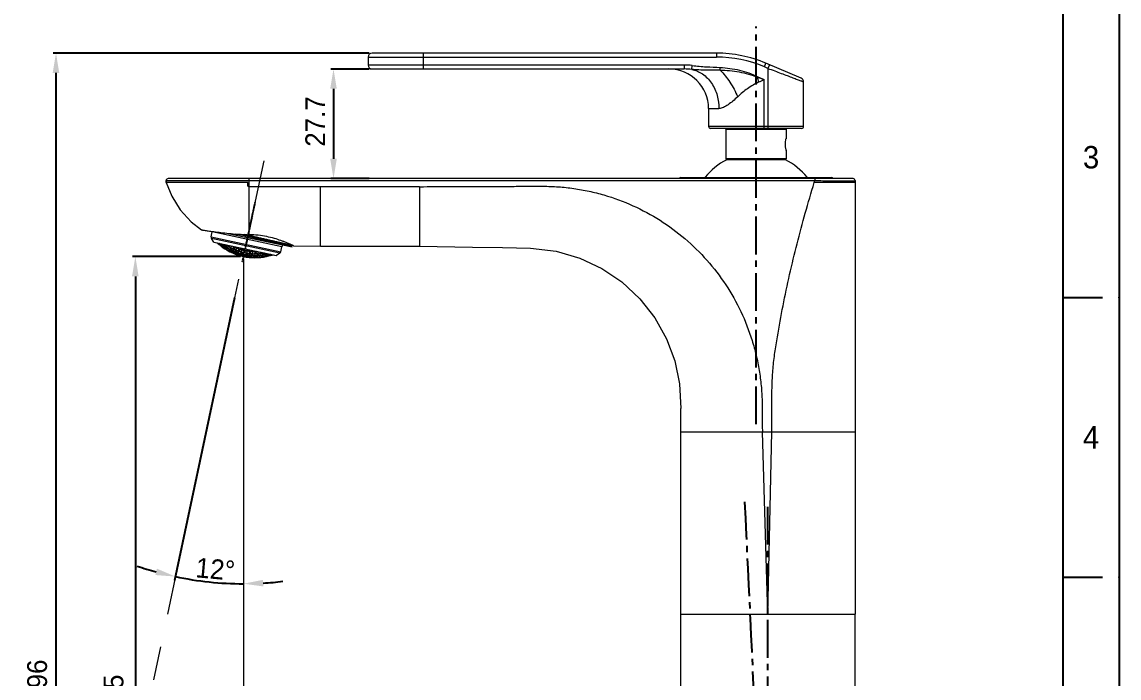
# Model space of a CAD drawing. Extents: x 8750 to 9170, y -15794 to -15200.
# Drawn here: x 8892.7 to 9169.8, y -15522.1 to -15356.4 of the extents above; entities that cross this region are included whole.
import ezdxf

# ---------------------------------------------------------------- set-up
doc = ezdxf.new("R2010")
doc.units = 0
doc.header["$MEASUREMENT"] = 0
for name, pattern in [('CENTER', [47.5, 22, -8.5, 8.5, -8.5]), ('CENTER2', [28.575, 19.05, -3.175, 3.175, -3.175]), ('HIDDEN2', [4.7625, 3.175, -1.5875])]:
    doc.linetypes.add(name, pattern=pattern)
doc.layers.get('0').update_dxf_attribs({"linetype": 'CONTINUOUS'})
doc.layers.get('DEFPOINTS').update_dxf_attribs({"linetype": 'CONTINUOUS'})
doc.layers.add('1', color=4, linetype='HIDDEN2', lineweight=13)
doc.layers.add('5', color=2, linetype='CONTINUOUS', lineweight=9)
doc.layers.add('CENTER', color=1, linetype='CENTER2')
doc.styles.get("Standard").update_dxf_attribs({"font": 'Gulim.ttf'})
doc.dimstyles.new('STANDARD$0', dxfattribs={"dimtxt": 3.5, "dimasz": 2.5, "dimexe": 0.7, "dimexo": 0.7, "dimgap": 0.5, "dimtad": 3, "dimdec": 4, "dimdsep": 46, "dimtxsty": 'Standard', "dimcen": 0, "dimclrd": 2, "dimclre": 2, "dimclrt": 4, "dimadec": 0, "dimazin": 0, "dimtp": 0.2, "dimtm": 0.1, "dimtfac": 0.5, "dimtdec": 4, "dimtmove": 1, "dimatfit": 3, "dimfxl": 0, "dimtolj": 1, "dimarcsym": 0})
doc.dimstyles.new('STANDARD$2', dxfattribs={"dimtxt": 3.5, "dimasz": 2.5, "dimexe": 1, "dimexo": 1, "dimgap": 0.8, "dimtad": 1, "dimdsep": 46, "dimtxsty": 'Standard', "dimcen": 0, "dimclrd": 2, "dimclre": 2, "dimclrt": 4, "dimadec": 1, "dimazin": 2, "dimtfac": 1, "dimtmove": 0, "dimatfit": 0, "dimfxl": 0, "dimtolj": 1, "dimarcsym": 0})

# ---------------------------------------------------------------- blocks, each defined once
blk = doc.blocks.new('*D13')
at = {"layer": '5', "color": 2, "lineweight": -2}
blk.add_line((8946.45, -15426.1), (8931.28, -15497.46), dxfattribs=at)
for start, end in [(251.0657, 254.5328), (258, 270), (273.4672, 276.9343)]:
    blk.add_arc((8948.67, -15415.65), 82.64, start, end, dxfattribs=at)
at = {"layer": '5', "color": 2}
for points in [[(8926.83, -15494.48), (8926.44, -15496.1), (8931.49, -15496.48)], [(8953.69, -15498.97), (8953.64, -15497.3), (8948.67, -15498.29)]]:
    blk.add_solid(points, dxfattribs=at)
at = {"layer": 'DEFPOINTS', "color": 0}
for p in [(8953.8, -15391.5), (8948.67, -15416.35), (8946.66, -15425.12), (8937.17, -15497.48), (8948.67, -15640.94)]:
    blk.add_point(p, dxfattribs=at)
at = {"layer": '5', "color": 4, "insert": (8941.58, -15494.6), "char_height": 5, "attachment_point": 5, "rotation": 354.8637}
blk.add_mtext('\\A1;12°', dxfattribs=at)
blk = doc.blocks.new('*D9')
at = {"layer": '5', "color": 2, "lineweight": -2}
for p, q in [((8947.97, -15415.65), (8920.68, -15415.65)), ((8921.38, -15420.65), (8921.38, -15655.46)), ((9054.46, -15660.46), (8920.68, -15660.46))]:
    blk.add_line(p, q, dxfattribs=at)
at = {"layer": '5', "color": 2}
for points in [[(8920.54, -15420.65), (8922.21, -15420.65), (8921.38, -15415.65)], [(8920.54, -15655.46), (8922.21, -15655.46), (8921.38, -15660.46)]]:
    blk.add_solid(points, dxfattribs=at)
at = {"layer": 'DEFPOINTS', "color": 0}
for p in [(8948.67, -15415.65), (8921.38, -15660.46), (9055.16, -15660.46)]:
    blk.add_point(p, dxfattribs=at)
at = {"layer": '5', "color": 4, "insert": (8915.89, -15526.7), "char_height": 5, "attachment_point": 5, "rotation": 90}
blk.add_mtext('\\A1;245', dxfattribs=at)
blk = doc.blocks.new('*D4')
at = {"layer": '5', "color": 2, "lineweight": -2}
for p, q in [((8980.45, -15364.28), (8900.64, -15364.28)), ((8901.34, -15655.46), (8901.34, -15369.28)), ((9054.46, -15660.46), (8900.64, -15660.46))]:
    blk.add_line(p, q, dxfattribs=at)
at = {"layer": '5', "color": 2}
for points in [[(8900.5, -15369.28), (8902.17, -15369.28), (8901.34, -15364.28)], [(8900.5, -15655.46), (8902.17, -15655.46), (8901.34, -15660.46)]]:
    blk.add_solid(points, dxfattribs=at)
at = {"layer": 'DEFPOINTS', "color": 0}
for p in [(8901.34, -15364.28), (8981.15, -15364.28), (9055.16, -15660.46)]:
    blk.add_point(p, dxfattribs=at)
at = {"layer": '5', "color": 4, "insert": (8896.6, -15522.9), "char_height": 5, "attachment_point": 5, "rotation": 90}
blk.add_mtext('\\A1;296', dxfattribs=at)
blk = doc.blocks.new('*D5')
at = {"layer": '5', "color": 2, "lineweight": -2}
for p, q in [((8980.45, -15368.28), (8970.73, -15368.28)), ((8971.43, -15373.28), (8971.43, -15390.96)), ((8980.45, -15395.96), (8970.73, -15395.96))]:
    blk.add_line(p, q, dxfattribs=at)
at = {"layer": '5', "color": 2}
for points in [[(8970.59, -15373.28), (8972.26, -15373.28), (8971.43, -15368.28)], [(8970.59, -15390.96), (8972.26, -15390.96), (8971.43, -15395.96)]]:
    blk.add_solid(points, dxfattribs=at)
at = {"layer": 'DEFPOINTS', "color": 0}
for p in [(8981.15, -15368.28), (8971.43, -15395.96), (8981.15, -15395.96)]:
    blk.add_point(p, dxfattribs=at)
at = {"layer": '5', "color": 4, "insert": (8966.82, -15381.54), "char_height": 5, "attachment_point": 5, "rotation": 90}
blk.add_mtext('\\A1;27.7', dxfattribs=at)

msp = doc.modelspace()

# ---------------------------------------------------------------- linework, layer by layer
for p, q in [((9155.688, -15779.492), (9155.688, -15213.835)), ((9155.688, -15425.956), (9165.688, -15425.956)), ((9155.688, -15496.663), (9165.688, -15496.663))]:
    msp.add_line(p, q)
msp.add_lwpolyline([(8749.829, -15199.694), (9169.829, -15199.694), (9169.829, -15793.633), (8749.829, -15793.633)], close=True)
for p in [(9169.829, -15425.956), (9169.829, -15496.663)]:
    msp.add_point(p)
at = {"layer": '1', "color": 7, "linetype": 'Continuous'}
for p, q in [((9068.145, -15364.277), (8981.155, -15364.277)), ((8994.155, -15368.277), (8994.155, -15364.277)), ((9068.145, -15364.277), (9068.145, -15365.277)), ((8980.155, -15365.277), (8980.155, -15367.277)), ((8980.155, -15365.277), (9068.145, -15365.277)), ((9059.981, -15367.277), (8980.155, -15367.277)), ((9059.981, -15367.277), (9059.981, -15368.277)), ((9061.927, -15368.4), (9062.054, -15367.412)), ((9080.257, -15367.742), (9080.648, -15366.821)), ((9089.546, -15370.598), (9080.648, -15366.821)), ((9081.546, -15367.202), (9081.155, -15368.123)), ((8981.155, -15368.277), (9059.981, -15368.277)), ((9069.051, -15368.56), (9069.08, -15367.886)), ((9078.546, -15370.346), (9078.604, -15370.225)), ((9078.604, -15370.225), (9080.155, -15370.957)), ((9081.155, -15368.123), (9080.257, -15367.742)), ((9081.155, -15368.123), (9081.155, -15383.277)), ((9078.546, -15370.346), (9080.155, -15370.957)), ((9080.155, -15383.277), (9080.155, -15370.957)), ((9090.155, -15382.777), (9090.155, -15371.518)), ((9066.155, -15378.277), (9066.155, -15382.777)), ((9066.155, -15378.277), (9068.784, -15378.277)), ((9090.155, -15382.777), (9066.155, -15382.777)), ((9089.655, -15383.277), (9066.655, -15383.277)), ((9070.555, -15383.477), (9070.555, -15390.959)), ((9070.555, -15383.477), (9085.755, -15383.477)), ((9085.755, -15383.477), (9085.755, -15385.677)), ((9085.755, -15385.677), (9085.743, -15385.735)), ((9085.755, -15388.877), (9085.743, -15388.821)), ((9085.755, -15388.877), (9085.755, -15390.959)), ((9085.755, -15390.959), (9070.555, -15390.959)), ((9085.565, -15391.217), (9070.745, -15391.218)), ((9085.554, -15391.159), (9070.755, -15391.159)), ((9085.52, -15391.206), (9070.79, -15391.207)), ((9071.056, -15391.159), (9071.056, -15391.207)), ((9085.256, -15391.159), (9085.256, -15391.206)), ((8929.156, -15396.459), (8929.156, -15396.959)), ((8929.156, -15396.459), (9093.022, -15396.459)), ((8949.827, -15396.959), (8929.156, -15396.959)), ((9102.656, -15395.959), (8929.656, -15395.959)), ((8949.827, -15397.893), (8949.827, -15396.959)), ((8949.827, -15397.893), (8950.156, -15398.063)), ((8950.156, -15410.125), (8950.156, -15395.959)), ((9059.106, -15395.659), (9097.206, -15395.659)), ((9092.866, -15396.958), (9093.022, -15396.459)), ((9103.156, -15396.959), (9092.866, -15396.959)), ((9093.025, -15395.959), (9093.023, -15396.459)), ((9103.155, -15396.458), (9103.156, -15396.458)), ((9103.156, -15396.459), (9103.156, -15459.599)), ((8968.156, -15398.005), (8950.156, -15398.063)), ((8968.156, -15413.032), (8968.156, -15398.005)), ((8993.156, -15398.005), (8968.156, -15398.005)), ((8993.156, -15398.005), (8993.156, -15410.4)), ((8940.52, -15410.707), (8940.789, -15409.443)), ((8940.521, -15410.707), (8958.127, -15414.45)), ((8941.182, -15411.995), (8940.59, -15411.084)), ((8957.91, -15414.765), (8940.59, -15411.084)), ((8958.396, -15413.185), (8940.789, -15409.443)), ((8944.839, -15409.792), (8960.945, -15413.216)), ((8993.156, -15410.4), (8993.156, -15413.032)), ((8941.182, -15411.995), (8956.999, -15415.357)), ((8941.213, -15412.016), (8956.962, -15415.364)), ((8942.125, -15412.285), (8942.131, -15412.257)), ((8942.223, -15412.315), (8942.24, -15412.235)), ((8942.306, -15412.415), (8942.3, -15412.443)), ((8942.751, -15412.708), (8942.779, -15412.576)), ((8942.876, -15412.613), (8942.925, -15412.38)), ((8942.957, -15412.721), (8942.929, -15412.853)), ((8943.35, -15413.256), (8943.34, -15413.247)), ((8943.35, -15413.256), (8943.347, -15413.271)), ((8943.406, -15412.992), (8943.356, -15413.228)), ((8943.366, -15413.236), (8943.356, -15413.228)), ((8943.418, -15412.937), (8943.46, -15412.739)), ((8943.445, -15413.301), (8943.5, -15413.044)), ((8943.561, -15412.754), (8943.61, -15412.526)), ((8943.64, -15412.874), (8943.599, -15413.07)), ((8944.016, -15413.491), (8943.989, -15413.617)), ((8944.115, -15413.516), (8944.197, -15413.131)), ((8944.117, -15413.013), (8944.174, -15412.747)), ((8944.28, -15412.741), (8944.294, -15412.671)), ((8944.356, -15412.871), (8944.3, -15413.135)), ((8944.673, -15413.767), (8944.713, -15413.579)), ((8944.816, -15413.583), (8944.927, -15413.064)), ((8944.85, -15412.934), (8944.879, -15412.796)), ((8944.899, -15413.687), (8944.859, -15413.875)), ((8945.079, -15412.838), (8945.035, -15413.046)), ((8945.387, -15413.772), (8945.442, -15413.517)), ((8945.391, -15414.247), (8945.47, -15413.876)), ((8945.478, -15414.328), (8945.461, -15414.41)), ((8945.55, -15413.5), (8945.664, -15412.962)), ((8945.63, -15413.615), (8945.576, -15413.87)), ((8945.962, -15414.433), (8946.001, -15414.25)), ((8946.107, -15414.244), (8946.214, -15413.74)), ((8946.134, -15413.625), (8946.204, -15413.297)), ((8946.192, -15414.335), (8946.153, -15414.518)), ((8946.317, -15413.258), (8946.349, -15413.108)), ((8946.394, -15413.386), (8946.324, -15413.713)), ((8946.692, -15414.369), (8946.745, -15414.12)), ((8946.7, -15414.823), (8946.777, -15414.46)), ((8946.855, -15414.093), (8946.993, -15413.445)), ((8946.938, -15414.196), (8946.885, -15414.444)), ((8946.916, -15413.316), (8946.933, -15413.232)), ((8947.133, -15413.275), (8947.108, -15413.394)), ((8947.43, -15414.752), (8947.536, -15414.257)), ((8947.453, -15414.155), (8947.521, -15413.833)), ((8947.636, -15413.783), (8947.718, -15413.399)), ((8947.716, -15413.898), (8947.648, -15414.219)), ((8948.028, -15414.816), (8948.08, -15414.57)), ((8948.193, -15414.533), (8948.329, -15413.892)), ((8948.278, -15414.623), (8948.226, -15414.869)), ((8948.249, -15413.776), (8948.303, -15413.523)), ((8948.503, -15413.566), (8948.447, -15413.83)), ((8948.785, -15415.115), (8948.889, -15414.623)), ((8948.804, -15414.532), (8948.872, -15414.213)), ((8948.989, -15414.152), (8949.087, -15413.69)), ((8949.072, -15414.255), (8949.004, -15414.574)), ((8949.562, -15414.824), (8949.698, -15414.183)), ((8949.616, -15414.08), (8949.672, -15413.814)), ((8949.872, -15413.857), (8949.818, -15414.11)), ((8950.187, -15414.759), (8950.255, -15414.438)), ((8950.375, -15414.366), (8950.457, -15413.981)), ((8950.46, -15414.458), (8950.392, -15414.779)), ((8950.963, -15414.966), (8951.101, -15414.318)), ((8951.016, -15414.225), (8951.042, -15414.105)), ((8951.241, -15414.148), (8951.224, -15414.231)), ((8951.602, -15414.835), (8951.672, -15414.508)), ((8951.794, -15414.422), (8951.826, -15414.272)), ((8951.881, -15414.504), (8951.812, -15414.832)), ((8952.397, -15414.955), (8952.511, -15414.418)), ((8953.051, -15414.75), (8953.096, -15414.542)), ((8953.296, -15414.585), (8953.266, -15414.723)), ((8958.127, -15414.45), (8958.396, -15413.185)), ((8960.848, -15413.069), (8960.99, -15413.183)), ((8961.143, -15412.835), (8960.881, -15412.903)), ((8960.881, -15412.903), (8960.882, -15412.903)), ((8960.945, -15413.216), (8960.991, -15413.186)), ((8960.991, -15413.186), (8960.99, -15413.183)), ((8961.301, -15412.909), (8968.156, -15413.032)), ((8968.156, -15413.032), (8993.155, -15413.032)), ((8993.156, -15413.032), (9006.566, -15413.271)), ((8946.579, -15414.9), (8946.596, -15414.819)), ((8946.789, -15414.893), (8946.772, -15414.973)), ((8947.284, -15414.948), (8947.323, -15414.768)), ((8947.518, -15414.831), (8947.48, -15415.011)), ((8947.916, -15415.341), (8947.933, -15415.261)), ((8948.039, -15415.255), (8948.116, -15414.895)), ((8948.131, -15415.313), (8948.114, -15415.393)), ((8948.636, -15415.32), (8948.675, -15415.141)), ((8948.875, -15415.183), (8948.836, -15415.362)), ((8949.284, -15415.642), (8949.301, -15415.562)), ((8949.395, -15415.118), (8949.447, -15414.872)), ((8949.409, -15415.546), (8949.485, -15415.187)), ((8949.503, -15415.594), (8949.486, -15415.674)), ((8949.65, -15414.903), (8949.597, -15415.149)), ((8950.019, -15415.551), (8950.057, -15415.371)), ((8950.169, -15415.334), (8950.274, -15414.839)), ((8950.261, -15415.393), (8950.223, -15415.573)), ((8950.681, -15415.804), (8950.698, -15415.724)), ((8950.793, -15415.275), (8950.846, -15415.026)), ((8950.808, -15415.696), (8950.885, -15415.333)), ((8950.904, -15415.735), (8950.887, -15415.816)), ((8951.053, -15415.036), (8951, -15415.285)), ((8951.431, -15415.64), (8951.47, -15415.457)), ((8951.585, -15415.408), (8951.692, -15414.905)), ((8951.679, -15415.457), (8951.64, -15415.64)), ((8952.108, -15415.823), (8952.125, -15415.741)), ((8952.223, -15415.282), (8952.277, -15415.028)), ((8952.238, -15415.702), (8952.317, -15415.331)), ((8952.489, -15415.014), (8952.434, -15415.27)), ((8952.875, -15415.579), (8952.915, -15415.391)), ((8953.033, -15415.329), (8953.143, -15414.81)), ((8953.129, -15415.367), (8953.089, -15415.556)), ((8953.686, -15415.13), (8953.742, -15414.866)), ((8953.701, -15415.553), (8953.783, -15415.168)), ((8953.775, -15415.697), (8953.802, -15415.571)), ((8953.866, -15414.778), (8953.88, -15414.709)), ((8953.96, -15414.827), (8953.903, -15415.093)), ((8954.354, -15415.356), (8954.396, -15415.16)), ((8954.4, -15415.63), (8954.455, -15415.373)), ((8954.502, -15415.643), (8954.505, -15415.627)), ((8954.518, -15415.623), (8954.505, -15415.627)), ((8954.561, -15415.363), (8954.511, -15415.599)), ((8954.516, -15415.083), (8954.565, -15414.854)), ((8954.615, -15415.111), (8954.573, -15415.308)), ((8955.054, -15415.43), (8955.082, -15415.299)), ((8955.2, -15415.232), (8955.25, -15415)), ((8955.304, -15415.238), (8955.275, -15415.371)), ((8955.795, -15415.312), (8955.801, -15415.284)), ((8955.917, -15415.226), (8955.934, -15415.145)), ((8956.025, -15415.21), (8956.019, -15415.239)), ((8957.91, -15414.765), (8956.999, -15415.357)), ((9059.156, -15505.959), (9059.155, -15454.036)), ((9059.156, -15459.959), (9082.156, -15459.959)), ((9081.156, -15505.959), (9079.739, -15459.959)), ((9081.156, -15505.959), (9082.156, -15459.959)), ((9082.155, -15459.957), (9103.156, -15459.96)), ((9103.156, -15459.959), (9103.152, -15505.959)), ((9103.156, -15459.599), (9103.156, -15459.96)), ((9059.16, -15505.959), (9103.16, -15505.959)), ((9059.16, -15653.459), (9059.16, -15505.959)), ((9103.16, -15653.459), (9103.16, -15505.959))]:
    msp.add_line(p, q, dxfattribs=at)
at = {"layer": '1', "color": 1, "linetype": 'CENTER', "lineweight": 13}
msp.add_line((8953.805, -15391.497), (8896.635, -15660.459), dxfattribs=at)
at = {"layer": '1', "color": 7, "linetype": 'Continuous', "lineweight": 18}
for p, q in [((8929.156, -15396.959), (8929.156, -15396.459)), ((8993.156, -15413.032), (8993.156, -15413.032)), ((9059.156, -15459.959), (9059.156, -15459.959)), ((9103.156, -15459.959), (9103.156, -15459.959))]:
    msp.add_line(p, q, dxfattribs=at)
at = {"layer": '1', "color": 7, "linetype": 'Continuous'}
for points in [[(8929.156, -15396.959), (8930.558, -15400.418), (8932.732, -15403.888), (8935.51, -15406.912), (8938.057, -15408.905)], [(8960.882, -15412.903), (8960.88, -15412.903), (8960.857, -15412.915), (8960.821, -15412.959), (8960.818, -15413.024), (8960.839, -15413.061), (8960.848, -15413.069)], [(9006.566, -15413.271), (9014.083, -15413.403), (9021.143, -15413.533), (9027.695, -15414.326), (9033.673, -15416.065), (9039.16, -15418.64), (9044.226, -15422.055), (9048.776, -15426.29), (9052.59, -15431.162), (9055.528, -15436.425), (9057.597, -15441.956), (9058.826, -15447.804), (9059.155, -15454.036)]]:
    msp.add_lwpolyline(points, dxfattribs=at)
for centre, radius, start, end in [((8981.155, -15365.277), 1, 90, 180), ((9068.145, -15396.277), 32, 67, 90), ((8981.155, -15367.277), 1, 180, 270), ((9059.963, -15383.604), 16.327, 82.64299, 89.93809), ((9068.145, -15396.277), 31, 67, 90), ((9056.155, -15378.277), 10, 0, 90), ((9059.961, -15384.159), 15.882, 82.88801, 89.9283), ((8969.266, -15401.312), 113.583, 15.18585, 15.82059), ((8918.367, -15030.35), 377.079, 295.19383, 295.40764), ((9089.155, -15371.518), 1, 0, 67), ((9066.655, -15382.777), 0.5, 180, 270), ((9070.355, -15383.477), 0.2, 0, 90), ((9085.955, -15383.477), 0.2, 90, 180), ((9089.655, -15382.777), 0.5, 270, 0), ((9093.7, -15387.356), 8.12, 168.48253, 169.65649), ((9093.7, -15387.2), 8.12, 190.40933, 191.51669), ((9078.156, -15405.959), 16.499, 116.68982, 141.29486), ((9070.755, -15390.959), 0.2, 180, 270), ((9070.79, -15391.307), 0.1, 90.00003, 116.49419), ((9085.52, -15391.306), 0.1, 63.113, 89.99997), ((9085.555, -15390.959), 0.2, 270, 0), ((9078.156, -15405.959), 16.499, 38.71137, 63.31519), ((8929.656, -15396.459), 0.5, 90, 180), ((9059.106, -15395.959), 0.3, 90, 180), ((9097.206, -15395.959), 0.3, 0, 90), ((9102.656, -15396.459), 0.5, 0, 90), ((8941.009, -15410.811), 0.5, 168, 213), ((8940.3, -15409.339), 0.5, 348, 5.12188), ((8941.224, -15411.967), 0.05, 213, 258), ((8950.529, -15404.038), 11.75, 223.99856, 224.38372), ((8950.64, -15404.046), 11.799, 223.78072, 223.9795), ((8951.578, -15401.973), 13.99, 227.49112, 228.45794), ((8950.62, -15404.065), 11.771, 223.97937, 224.49411), ((8948.82, -15404.018), 10.6, 231.51409, 232.20206), ((8948.861, -15404.12), 10.573, 231.68715, 234.57162), ((8948.767, -15404.086), 10.514, 232.20036, 235.09319), ((8951.218, -15404.197), 11.892, 222.89527, 224.7964), ((8951.341, -15404.191), 11.941, 222.8267, 224.40396), ((8948.814, -15404.185), 10.492, 234.5733, 235.25564), ((8951.277, -15404.253), 11.851, 224.40589, 224.8579), ((8950.699, -15404.302), 11.584, 227.23762, 227.73837), ((8948.319, -15404.131), 10.078, 237.30622, 238.02717), ((8950.613, -15404.399), 11.453, 227.7325, 230.57974), ((8950.746, -15404.377), 11.53, 227.31588, 230.13889), ((8948.396, -15404.204), 10.106, 237.43965, 240.31665), ((8948.285, -15404.187), 10.012, 238.02583, 240.91659), ((8951.896, -15404.344), 11.902, 222.80743, 224.86255), ((8952.016, -15404.337), 11.93, 222.87531, 224.48149), ((8951.578, -15401.973), 13.979, 233.92643, 282.07357), ((8950.652, -15404.494), 11.38, 230.1942, 230.70689), ((8948.366, -15404.256), 10.045, 240.31795, 241.02532), ((8948.942, -15404.46), 10.411, 238.12783, 241.59052), ((8951.368, -15404.47), 11.638, 227.45629, 227.90234), ((8951.953, -15404.399), 11.842, 224.48352, 224.87729), ((8947.871, -15404.211), 9.569, 243.22984, 246.90324), ((8951.28, -15404.57), 11.505, 227.8961, 230.84455), ((8951.414, -15404.543), 11.566, 227.4907, 230.41494), ((8947.953, -15404.273), 9.621, 243.37158, 247.02297), ((8951.331, -15404.642), 11.437, 230.42113, 230.88243), ((8952.566, -15404.475), 11.784, 223.72212, 224.58648), ((8948.516, -15404.515), 10.019, 243.94489, 247.44462), ((8952.665, -15404.486), 11.766, 223.93543, 224.21725), ((8952.053, -15404.599), 11.598, 227.36316, 227.75727), ((8952.648, -15404.503), 11.742, 224.21723, 224.55193), ((8951.964, -15404.698), 11.465, 227.75067, 230.76625), ((8947.501, -15404.174), 9.152, 249.38937, 253.15852), ((8952.099, -15404.668), 11.511, 227.35434, 230.34565), ((8947.587, -15404.231), 9.225, 249.49733, 253.23602), ((8952.015, -15404.767), 11.382, 230.35221, 230.76627), ((8948.145, -15404.496), 9.678, 249.88475, 253.44639), ((8951.524, -15404.905), 11.175, 233.38567, 236.71474), ((8948.232, -15404.545), 9.731, 249.96614, 253.50776), ((8952.67, -15404.778), 11.34, 226.93829, 230.40323), ((8952.792, -15404.759), 11.351, 226.89088, 230.35407), ((8948.803, -15404.756), 10.085, 250.22562, 250.84543), ((8951.578, -15401.973), 13.86, 243.80964, 248.85792), ((8952.157, -15404.944), 11.157, 233.17572, 233.59569), ((8948.887, -15404.815), 10.105, 250.28778, 253.69651), ((8948.796, -15404.777), 10.064, 250.84498, 253.64702), ((8952.095, -15405.03), 11.051, 233.59033, 236.5375), ((8947.811, -15404.388), 9.388, 256.05992, 259.7089), ((8952.22, -15405.002), 11.08, 233.15737, 236.08411), ((8947.901, -15404.432), 9.46, 256.10583, 259.72702), ((8953.361, -15404.851), 11.07, 227.45452, 229.72043), ((8952.162, -15405.086), 10.979, 236.08945, 236.52945), ((8951.648, -15405.144), 10.915, 239.14602, 239.62663), ((8953.46, -15404.857), 11.027, 228.00275, 229.6281), ((8948.461, -15404.683), 9.846, 256.17133, 259.65058), ((8951.608, -15405.212), 10.836, 239.62284, 242.4481), ((8951.728, -15405.184), 10.872, 239.15428, 241.39434), ((8948.552, -15404.721), 9.9, 256.21097, 259.67142), ((8952.8, -15405.093), 10.87, 232.70506, 236.14368), ((8947.499, -15404.188), 9.146, 262.57503, 266.34471), ((8952.916, -15405.075), 10.866, 232.65372, 236.09493), ((8947.589, -15404.227), 9.237, 262.56779, 266.30015), ((8952.303, -15405.298), 10.7, 238.90296, 242.25851), ((8948.143, -15404.508), 9.671, 262.34612, 265.90874), ((8952.415, -15405.281), 10.703, 238.88841, 241.7753), ((8948.234, -15404.541), 9.742, 262.35004, 265.88673), ((8953.514, -15405.122), 10.574, 231.92161, 235.47651), ((8953.632, -15405.097), 10.555, 231.82151, 235.38525), ((8953.004, -15405.352), 10.45, 238.44629, 241.88992), ((8947.828, -15404.23), 9.556, 268.84848, 272.52327), ((8953.115, -15405.358), 10.411, 238.32844, 241.78701), ((8947.932, -15404.238), 9.662, 268.72368, 272.35576), ((8948.49, -15404.511), 10.026, 268.29916, 271.79297), ((8948.58, -15404.532), 10.095, 268.28302, 271.75239), ((8953.719, -15405.386), 10.07, 237.63944, 241.22798), ((8953.832, -15405.363), 10.035, 237.54209, 241.14526), ((8953.27, -15405.569), 10.058, 244.17807, 247.6611), ((8948.155, -15404.16), 10.026, 274.77041, 278.37497), ((8953.376, -15405.556), 10.022, 244.13585, 247.63208), ((8948.243, -15404.176), 10.112, 274.70447, 278.27663), ((8953.985, -15405.563), 9.627, 243.5563, 247.20289), ((8954.093, -15405.544), 9.573, 243.48001, 247.14824), ((8948.438, -15404.023), 10.522, 280.60914, 284.1841), ((8948.522, -15404.03), 10.607, 280.52902, 284.07285), ((8954.303, -15405.663), 9.228, 249.69812, 253.43394), ((8954.406, -15405.648), 9.154, 249.65706, 253.4232), ((8948.691, -15403.858), 11.011, 286.3707, 287.99846), ((8948.771, -15403.854), 11.095, 286.28207, 288.54298), ((8957.638, -15414.346), 0.5, 303, 348), ((8958.885, -15413.289), 0.5, 86.73035, 168), ((8951.695, -15405.243), 10.804, 241.39681, 241.96714), ((8951.687, -15405.258), 10.788, 241.96716, 242.46254), ((8949.119, -15404.937), 10.178, 256.25143, 259.61724), ((8951.578, -15401.973), 13.86, 249.71267, 254.68207), ((8949.211, -15404.969), 10.215, 256.2866, 259.64022), ((8952.379, -15405.346), 10.628, 241.7795, 242.25072), ((8951.892, -15405.388), 10.636, 244.86502, 245.36939), ((8948.797, -15404.783), 10.062, 262.19667, 265.6194), ((8951.87, -15405.436), 10.584, 245.36661, 248.16259), ((8951.974, -15405.447), 10.567, 244.82953, 247.62029), ((8948.9, -15404.787), 10.139, 262.16427, 265.56072), ((8951.956, -15405.491), 10.52, 247.62319, 248.14308), ((8949.468, -15404.995), 10.359, 262.07042, 265.39392), ((8951.578, -15401.973), 13.86, 255.52804, 260.47196), ((8952.565, -15405.531), 10.368, 244.58493, 247.95959), ((8949.561, -15405.015), 10.397, 262.09502, 265.40652), ((8952.669, -15405.524), 10.347, 244.568, 247.94947), ((8952.178, -15405.606), 10.364, 250.55518, 253.87757), ((8949.146, -15404.768), 10.353, 267.99843, 271.3773), ((8952.278, -15405.609), 10.343, 250.56408, 253.89311), ((8949.238, -15404.783), 10.407, 268.00035, 271.36175), ((8949.809, -15405.009), 10.544, 267.82268, 268.34154), ((8952.878, -15405.666), 10.107, 250.38537, 253.79283), ((8951.578, -15401.973), 13.86, 261.31793, 266.28733), ((8949.902, -15405.004), 10.598, 267.83929, 270.63102), ((8949.81, -15404.978), 10.576, 268.34239, 271.13031), ((8948.81, -15404.445), 10.405, 274.14608, 277.60529), ((8952.978, -15405.664), 10.07, 250.38198, 253.80195), ((8948.898, -15404.456), 10.474, 274.11411, 277.54968), ((8949.902, -15404.965), 10.636, 270.63012, 271.13498), ((8952.522, -15405.673), 10.215, 256.35978, 259.7134), ((8949.474, -15404.728), 10.628, 273.74928, 274.2205), ((8952.619, -15405.681), 10.178, 256.38276, 259.74857), ((8949.47, -15404.676), 10.681, 274.22178, 277.1145), ((8949.561, -15404.692), 10.724, 273.74528, 277.09326), ((8953.586, -15405.686), 9.733, 250.11177, 253.65146), ((8953.687, -15405.678), 9.679, 250.09277, 253.65237), ((8950.142, -15404.929), 10.788, 273.53746, 274.03284), ((8953.225, -15405.714), 9.9, 256.32858, 259.78903), ((8951.578, -15401.973), 13.86, 267.14208, 272.19036), ((8950.141, -15404.913), 10.804, 274.03286, 274.60319), ((8950.231, -15404.9), 10.856, 273.55446, 276.3746), ((8949.1, -15404.294), 10.833, 279.89995, 283.35139), ((8953.324, -15405.717), 9.846, 256.34942, 259.82867), ((8950.137, -15404.862), 10.856, 274.604, 276.84739), ((8949.186, -15404.295), 10.902, 279.86138, 283.28988), ((8950.225, -15404.841), 10.915, 276.37337, 276.85398), ((8952.882, -15405.656), 10.114, 262.3049, 265.71082), ((8949.778, -15404.579), 10.979, 279.47055, 279.91055), ((8952.979, -15405.666), 10.064, 262.35298, 265.15502), ((8949.765, -15404.507), 11.053, 279.91222, 282.8463), ((8949.857, -15404.529), 11.079, 279.46611, 282.40606), ((8953.937, -15405.715), 9.46, 256.27298, 259.89417), ((8954.037, -15405.711), 9.388, 256.2911, 259.94008), ((8952.981, -15405.644), 10.085, 265.15457, 265.77438), ((8949.84, -15404.452), 11.157, 282.40431, 282.82428), ((8950.441, -15404.704), 11.144, 279.28072, 282.61886), ((8953.589, -15405.675), 9.739, 262.49378, 266.03233), ((8949.347, -15404.062), 11.312, 285.63987, 289.11518), ((8953.688, -15405.682), 9.669, 262.55204, 266.11682), ((8949.428, -15404.054), 11.38, 285.60277, 289.0557), ((8950.042, -15404.348), 11.382, 285.23373, 285.64779), ((8953.342, -15405.558), 10.002, 268.55243, 272.05805), ((8950.016, -15404.256), 11.477, 285.64988, 288.65013), ((8950.107, -15404.273), 11.499, 285.23819, 288.2449), ((8954.306, -15405.65), 9.234, 262.76577, 266.50088), ((8954.406, -15405.651), 9.143, 262.83964, 266.61247), ((8950.718, -15404.512), 11.437, 285.11757, 285.57887), ((8950.076, -15404.178), 11.598, 288.24273, 288.63684), ((8952.972, -15405.294), 10.433, 274.41329, 277.86841), ((8953.954, -15405.531), 9.639, 268.9803, 272.62515), ((8950.692, -15404.419), 11.533, 285.58084, 288.51351), ((8950.784, -15404.435), 11.538, 285.15965, 288.0997), ((8949.572, -15403.849), 11.742, 291.44807, 291.78277), ((8954.054, -15405.543), 9.551, 269.09342, 272.77351), ((8949.563, -15403.827), 11.766, 291.78275, 292.06457), ((8949.657, -15403.857), 11.784, 291.41352, 292.27788), ((8950.754, -15404.34), 11.638, 288.09766, 288.54371), ((8951.401, -15404.66), 11.372, 285.29283, 285.6796), ((8953.584, -15405.365), 10.045, 274.97468, 275.68204), ((8951.393, -15404.632), 11.401, 285.67972, 285.87315), ((8951.37, -15404.539), 11.498, 285.85706, 288.68813), ((8950.249, -15404.037), 11.842, 291.12271, 291.51648), ((8951.464, -15404.553), 11.484, 285.4238, 288.2636), ((8953.688, -15405.356), 9.992, 275.08049, 277.97709), ((8953.575, -15405.284), 10.127, 275.68633, 278.55736), ((8950.224, -15403.974), 11.909, 291.5171, 293.12611), ((8950.313, -15403.985), 11.929, 291.13975, 293.19027), ((8951.433, -15404.459), 11.583, 288.2616, 288.76238), ((8953.677, -15405.27), 10.078, 277.97282, 278.69378), ((8953.203, -15405.118), 10.492, 280.74436, 281.4267), ((8950.926, -15404.179), 11.851, 291.1421, 291.59411), ((8953.292, -15405.073), 10.487, 280.90309, 283.80336), ((8953.181, -15405.012), 10.601, 281.43216, 284.30907), ((8950.9, -15404.115), 11.92, 291.59468, 293.17467), ((8950.993, -15404.129), 11.916, 291.20556, 293.10277), ((8953.266, -15404.963), 10.6, 283.79794, 284.48591), ((8951.578, -15401.973), 13.99, 287.54206, 288.50888), ((8951.602, -15404.274), 11.771, 291.50589, 292.02063), ((8951.592, -15404.249), 11.799, 292.0205, 292.21928), ((8951.697, -15404.286), 11.75, 291.61628, 292.00144), ((8956.972, -15415.315), 0.05, 258, 303)]:
    msp.add_arc(centre, radius, start, end, dxfattribs=at)
at = {"layer": '1', "color": 7, "linetype": 'Continuous', "lineweight": 18}
msp.add_arc((8929.656, -15396.459), 0.5, 90, 180, dxfattribs=at)
at = {"layer": '1', "color": 1, "linetype": 'Continuous', "lineweight": 13}
msp.add_ellipse((8950.174, -15400.162), major_axis=(-1, 0.005), ratio=0.2935952, start_param=1.5634171, end_param=1.5709217, dxfattribs=at)
at = {"layer": '1', "color": 7, "linetype": 'Continuous'}
for points, knots in [([(9062.054, -15367.412), (9062.636, -15367.484), (9063.804, -15367.609), (9066.147, -15367.768), (9067.907, -15367.835), (9069.08, -15367.886)], [0, 0, 0, 0, 0.2499936, 0.4999932, 1, 1, 1, 1]), ([(9069.051, -15368.56), (9067.871, -15368.575), (9065.497, -15368.579), (9063.116, -15368.531), (9061.927, -15368.4)], [0, 0, 0, 0, 0.4966429, 1, 1, 1, 1]), ([(9061.927, -15368.4), (9062.877, -15368.584), (9064.826, -15369.433), (9067.087, -15371.808), (9068.48, -15374.907), (9068.784, -15377.173), (9068.784, -15378.277)], [0, 0, 0, 0, 0.2245618, 0.4771632, 0.7437775, 1, 1, 1, 1]), ([(9069.051, -15368.56), (9070.668, -15368.564), (9073.91, -15368.859), (9077.038, -15369.762), (9078.546, -15370.346)], [0, 0, 0, 0, 0.4999335, 1, 1, 1, 1]), ([(9069.051, -15368.56), (9069.986, -15369.478), (9071.673, -15371.621), (9072.961, -15374.016), (9073.505, -15375.299)], [0, 0, 0, 0, 0.4845424, 1, 1, 1, 1]), ([(9069.08, -15367.886), (9070.721, -15367.958), (9073.998, -15368.42), (9077.118, -15369.524), (9078.604, -15370.225)], [0, 0, 0, 0, 0.5000169, 1, 1, 1, 1]), ([(9081.155, -15368.123), (9081.722, -15368.337), (9082.839, -15368.754), (9084.471, -15369.359), (9085.769, -15369.851), (9086.735, -15370.225), (9087.393, -15370.476), (9087.995, -15370.703), (9088.536, -15370.906), (9089.006, -15371.082), (9089.4, -15371.23), (9089.679, -15371.335), (9089.86, -15371.403), (9089.963, -15371.444), (9090.041, -15371.472), (9090.105, -15371.502), (9090.129, -15371.505), (9090.155, -15371.522), (9090.155, -15371.518)], [0, 0, 0, 0, 0.1890678, 0.3720313, 0.5427994, 0.6217025, 0.6951733, 0.7624019, 0.8226097, 0.875063, 0.9190617, 0.9540031, 0.9679094, 0.9793782, 0.9883705, 0.994844, 0.9987399, 1, 1, 1, 1]), ([(9078.883, -15371.559), (9077.874, -15372.032), (9075.984, -15373.166), (9074.289, -15374.562), (9073.505, -15375.299)], [0, 0, 0, 0, 0.5087494, 1, 1, 1, 1]), ([(9073.505, -15375.299), (9073.111, -15375.671), (9072.329, -15376.374), (9071.14, -15377.308), (9069.994, -15378.015), (9069.165, -15378.277), (9068.784, -15378.277)], [0, 0, 0, 0, 0.2866368, 0.5559859, 0.7979385, 1, 1, 1, 1]), ([(9085.713, -15388.667), (9085.63, -15388.213), (9085.54, -15387.285), (9085.628, -15386.356), (9085.711, -15385.898)], [0, 0, 0, 0, 0.498064, 1, 1, 1, 1]), ([(8993.156, -15398.005), (8995.755, -15397.996), (9000.953, -15397.978), (9007.451, -15397.955), (9012.65, -15397.933), (9016.548, -15397.922), (9020.447, -15397.896), (9024.346, -15397.878), (9028.246, -15397.985), (9032.125, -15398.416), (9035.966, -15399.101), (9041.007, -15400.379), (9047.122, -15402.636), (9054.002, -15406.349), (9060.294, -15410.99), (9065.874, -15416.467), (9070.629, -15422.673), (9074.469, -15429.484), (9076.842, -15435.554), (9078.219, -15440.569), (9078.979, -15444.396), (9079.402, -15447.62), (9079.606, -15450.212), (9079.675, -15452.161), (9079.694, -15454.111), (9079.709, -15456.71), (9079.73, -15458.659), (9079.74, -15459.959)], [0, 0, 0, 0, 0.0625159, 0.1250316, 0.1562896, 0.187548, 0.2188041, 0.2500662, 0.2813215, 0.3125822, 0.3438404, 0.3750987, 0.4375766, 0.5000546, 0.5625325, 0.6250107, 0.6874886, 0.7499665, 0.8124445, 0.8437032, 0.8749593, 0.9062229, 0.9218529, 0.9374793, 0.9531112, 0.9687433, 1, 1, 1, 1]), ([(9082.155, -15459.959), (9082.155, -15458.621), (9082.156, -15455.945), (9082.154, -15452.601), (9082.153, -15449.925), (9082.214, -15447.25), (9082.416, -15443.91), (9082.864, -15439.92), (9083.737, -15434.64), (9084.938, -15428.059), (9086.602, -15420.205), (9088.47, -15412.398), (9090.548, -15404.644), (9092.071, -15399.513), (9092.866, -15396.958)], [0, 0, 0, 0, 0.0625022, 0.125005, 0.1562556, 0.1875053, 0.250001, 0.3124963, 0.3749958, 0.4999967, 0.6249982, 0.7499988, 0.8749993, 1, 1, 1, 1]), ([(9093.023, -15396.457), (9093.679, -15396.462), (9094.968, -15396.488), (9096.838, -15396.535), (9098.564, -15396.557), (9099.881, -15396.561), (9100.813, -15396.559), (9101.405, -15396.555), (9101.917, -15396.548), (9102.345, -15396.539), (9102.682, -15396.526), (9102.905, -15396.511), (9103.034, -15396.491), (9103.096, -15396.48), (9103.132, -15396.468), (9103.152, -15396.463), (9103.155, -15396.458)], [0, 0, 0, 0, 0.1942566, 0.3812539, 0.5536014, 0.7048642, 0.7707732, 0.82934, 0.8800299, 0.9223448, 0.9557826, 0.9798677, 0.9883414, 0.9944881, 0.9983541, 1, 1, 1, 1]), ([(8938.057, -15408.905), (8938.058, -15408.9), (8938.087, -15408.917), (8938.122, -15408.911), (8938.2, -15408.93), (8938.299, -15408.942), (8938.431, -15408.963), (8938.661, -15408.996), (8939.018, -15409.048), (8939.527, -15409.12), (8940.138, -15409.205), (8940.845, -15409.301), (8941.96, -15409.449), (8943.533, -15409.652), (8945.597, -15409.879), (8947.833, -15410.054), (8949.373, -15410.113), (8950.157, -15410.125)], [0, 0, 0, 0, 0.0012184, 0.0048664, 0.0109329, 0.0194069, 0.0302709, 0.0434921, 0.0768671, 0.1192022, 0.1700593, 0.2289249, 0.2952004, 0.4472392, 0.6200895, 0.8068056, 1, 1, 1, 1]), ([(8949.739, -15410.624), (8948.99, -15410.457), (8948.006, -15410.24), (8947.022, -15410.021), (8946.786, -15409.969)], [0, 0, 0, 0, 0.1938314, 0.25469859, 0.25469859, 0.25469859, 0.25469859]), ([(8960.848, -15413.069), (8960.845, -15413.067), (8960.836, -15413.062), (8960.818, -15413.054), (8960.794, -15413.045), (8960.763, -15413.035), (8960.725, -15413.023), (8960.662, -15413.004), (8960.567, -15412.977), (8960.433, -15412.941), (8960.274, -15412.899), (8960.089, -15412.852), (8959.88, -15412.8), (8959.647, -15412.743), (8959.389, -15412.68), (8959.108, -15412.611), (8958.689, -15412.511), (8958.112, -15412.375), (8957.36, -15412.2), (8956.536, -15412.009), (8955.647, -15411.805), (8954.702, -15411.587), (8953.708, -15411.359), (8952.676, -15411.124), (8951.253, -15410.802), (8949.814, -15410.475), (8948.582, -15410.194), (8948.074, -15410.078), (8947.927, -15410.044)], [0, 0, 0, 0, 0.00054912, 0.0013916, 0.00253097, 0.00396733, 0.0056997, 0.00772661, 0.01265718, 0.01874457, 0.02597397, 0.03433072, 0.04380022, 0.05436755, 0.06601706, 0.07872799, 0.09246455, 0.12285162, 0.15683933, 0.1940893, 0.23426785, 0.27702685, 0.32194913, 0.36857734, 0.41645428, 0.51413847, 0.56300942, 0.58288449, 0.58288449, 0.58288449, 0.58288449]), ([(8960.882, -15412.903), (8960.883, -15412.903), (8960.884, -15412.902), (8960.887, -15412.899), (8960.883, -15412.895), (8960.879, -15412.893), (8960.874, -15412.889), (8960.867, -15412.886), (8960.854, -15412.88), (8960.834, -15412.873), (8960.805, -15412.862), (8960.77, -15412.851), (8960.728, -15412.838), (8960.679, -15412.823), (8960.624, -15412.808), (8960.562, -15412.79), (8960.467, -15412.765), (8960.332, -15412.729), (8960.151, -15412.683), (8959.944, -15412.631), (8959.713, -15412.574), (8959.458, -15412.512), (8959.18, -15412.446), (8958.879, -15412.374), (8958.436, -15412.268), (8957.832, -15412.126), (8957.051, -15411.943), (8956.199, -15411.747), (8955.285, -15411.538), (8954.319, -15411.317), (8953.309, -15411.086), (8952.267, -15410.847), (8951.2, -15410.605), (8950.088, -15410.353), (8949.333, -15410.182), (8948.939, -15410.092)], [0, 0, 0, 0, 0.00013908, 0.00023083, 0.0004566, 0.00066118, 0.00093501, 0.00128008, 0.00169731, 0.00275001, 0.00409518, 0.00573347, 0.00766504, 0.00988978, 0.01240749, 0.01521809, 0.01832154, 0.02540474, 0.03364435, 0.04301481, 0.05348249, 0.06501611, 0.07758486, 0.09115757, 0.1057023, 0.1375754, 0.1729363, 0.21148035, 0.2528014, 0.29647497, 0.34208519, 0.38920887, 0.43740895, 0.48621735, 0.53945488, 0.53945488, 0.53945488, 0.53945488]), ([(8960.99, -15413.183), (8960.989, -15413.182), (8960.987, -15413.181), (8960.98, -15413.177), (8960.966, -15413.172), (8960.945, -15413.165), (8960.917, -15413.157), (8960.883, -15413.147), (8960.842, -15413.136), (8960.795, -15413.123), (8960.718, -15413.104), (8960.607, -15413.076), (8960.454, -15413.038), (8960.276, -15412.995), (8960.073, -15412.946), (8959.846, -15412.892), (8959.595, -15412.834), (8959.321, -15412.77), (8958.91, -15412.676), (8958.344, -15412.547), (8957.605, -15412.38), (8956.793, -15412.197), (8955.915, -15411.999), (8954.978, -15411.789), (8953.991, -15411.57), (8952.964, -15411.342), (8951.542, -15411.025), (8950.464, -15410.785), (8949.739, -15410.624)], [0, 0, 0, 0, 0.0003092, 0.0007599, 0.0020971, 0.0040201, 0.0065291, 0.0096229, 0.0132995, 0.0175567, 0.0223915, 0.0337789, 0.0474299, 0.0633121, 0.0813906, 0.1016295, 0.1239899, 0.148419, 0.1748597, 0.2335151, 0.299353, 0.3717346, 0.4500032, 0.5334676, 0.6213483, 0.7128036, 0.8069676, 1, 1, 1, 1]), ([(8961.301, -15412.909), (8961.296, -15412.909), (8961.28, -15412.897), (8961.241, -15412.883), (8961.177, -15412.851), (8961.041, -15412.789), (8960.809, -15412.682), (8960.457, -15412.526), (8960.01, -15412.334), (8959.471, -15412.112), (8958.842, -15411.867), (8957.846, -15411.506), (8956.416, -15411.054), (8954.502, -15410.589), (8952.386, -15410.251), (8950.911, -15410.146), (8950.157, -15410.125)], [0, 0, 0, 0, 0.0012281, 0.0049043, 0.011017, 0.0195443, 0.0437231, 0.0771327, 0.1193754, 0.1699833, 0.2284328, 0.2941574, 0.4449617, 0.6171039, 0.8044506, 1, 1, 1, 1])]:
    msp.add_open_spline(points, degree=3, knots=knots, dxfattribs=at)
at = {"layer": '5', "color": 2}
msp.add_line((8948.672, -15416.346), (8948.672, -15640.94), dxfattribs=at)
at = {"layer": 'CENTER', "color": 1, "linetype": 'CENTER2', "ltscale": 0.5}
for p, q in [((9078.156, -15457.959), (9078.156, -15357.538)), ((9081.16, -15688.423), (9081.16, -15478.518))]:
    msp.add_line(p, q, dxfattribs=at)
at = {"layer": 'CENTER', "ltscale": 0.01}
msp.add_line((8951.577, -15401.976), (8948.36, -15417.111), dxfattribs=at)
at = {"layer": 'CENTER', "color": 1, "linetype": 'CENTER2', "ltscale": 0.5}
msp.add_open_spline([(9075.246, -15477.618, 0), (9076.32, -15500, 0), (9079.386, -15563.891, 0), (9082.436, -15641.141, 0), (9082.261, -15696.013, 0), (9082.189, -15674.634, 0)], degree=3, knots=[0, 0, 0, 0, 67.2276526, 191.9025795, 231.8413637, 231.8413637, 231.8413637, 231.8413637], dxfattribs=at)

# ---------------------------------------------------------------- texts
at = {"char_height": 5.657, "attachment_point": 5}
for s, insert in [('3', (9162.759, -15390.603)), ('4', (9162.759, -15461.31))]:
    msp.add_mtext_dynamic_manual_height_columns(s, width=50, gutter_width=12.5, heights=[0], dxfattribs=dict(at, insert=insert))

# ---------------------------------------------------------------- dimensions: what is measured, and where the dimension line sits
at = {"layer": '5'}
for base, p1, p2, text, picture, middle, dimtype in [((8901.336, -15364.277), (9055.16, -15660.459), (8981.155, -15364.277), '296', '*D4', (8899.664, -15522.9), 128), ((8971.426, -15395.959), (8981.155, -15368.277), (8981.155, -15395.959), '27.7', '*D5', (8969.889, -15381.543), 128), ((8921.375, -15660.459), (8948.672, -15415.646), (9055.16, -15660.459), '245', '*D9', (8918.962, -15526.702), 160)]:
    dim = msp.add_linear_dim(base=base, p1=p1, p2=p2, angle=90, text=text, dimstyle='STANDARD$0', override={"dimtxt": 5, "dimasz": 5, "dimdec": 1, "dimzin": 9, "dimtdec": 1, "dimfxl": 1.25, "dimtfill": 1}, dxfattribs=at)
    dim.commit()
    dim.dimension.update_dxf_attribs({"geometry": picture, "text_midpoint": middle, "dimtype": dimtype})
dim = msp.add_angular_dim_2l(base=(8937.171, -15497.481), line1=((8948.672, -15416.346), (8948.672, -15640.94)), line2=((8953.805, -15391.497), (8946.658, -15425.12)), dimstyle='STANDARD$2', override={"dimtxt": 5, "dimasz": 5, "dimdec": 1, "dimzin": 9, "dimtdec": 1, "dimfxl": 1.25, "dimtfill": 1}, dxfattribs=at)
dim.commit()
dim.dimension.update_dxf_attribs({"geometry": '*D13', "text_midpoint": (8941.273, -15497.954), "dimtype": 162})

doc.saveas('drawing.dxf')
